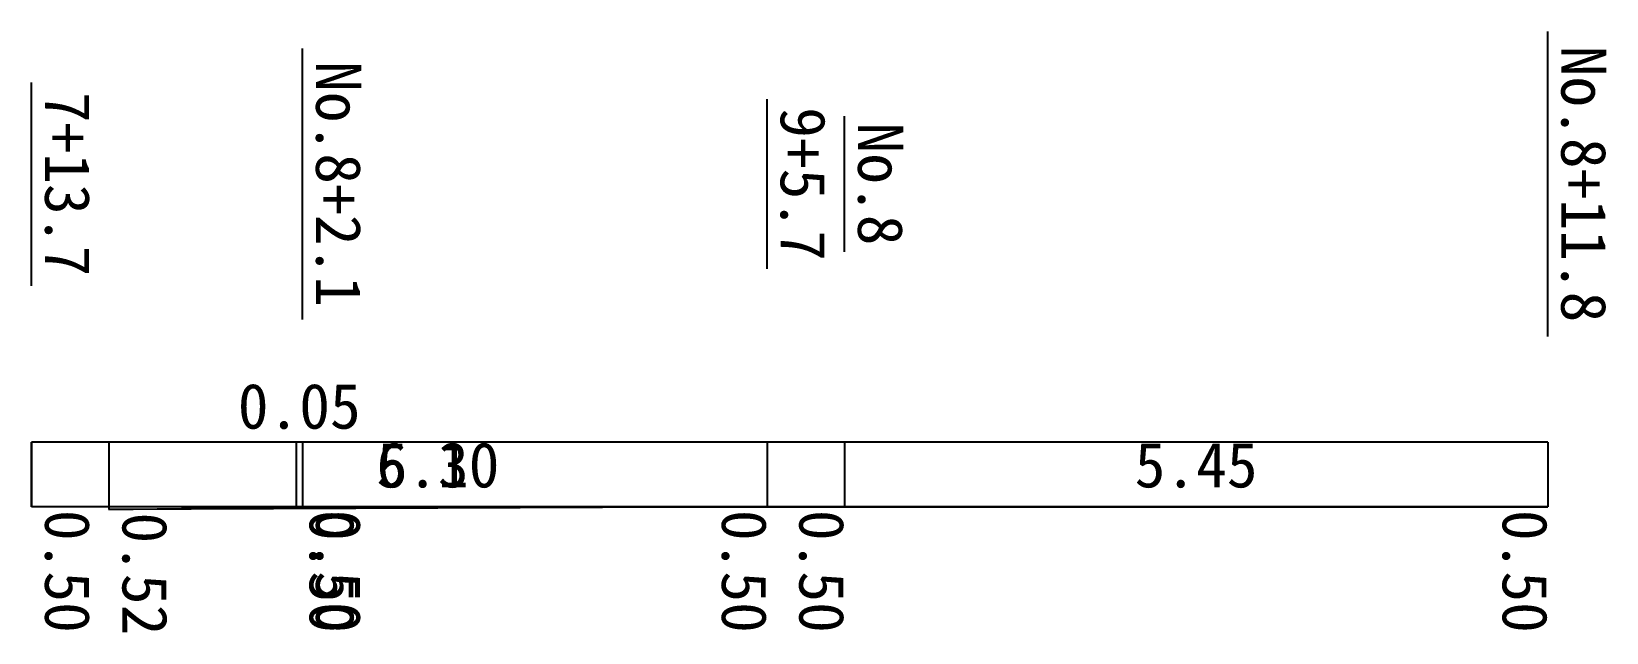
# Model space of a CAD drawing. Header units: metres. Extents: x 0 to 12205, y -1473 to 3181.
import ezdxf
from ezdxf.enums import TextEntityAlignment as Align

# ---------------------------------------------------------------- set-up
doc = ezdxf.new("R2010")
doc.units = ezdxf.units.M
doc.styles.add('STYLE1', font='msgothic.ttc')

msp = doc.modelspace()

# ---------------------------------------------------------------- linework, layer by layer
at = {"color": 5}
for p, q in [((11750, 818.75), (11750, 3181.25)), ((2100, 950), (2100, 3050)), ((0, 1212.5), (0, 2787.5)), ((5700, 1343.75), (5700, 2656.25)), ((6300, 1475), (6300, 2525))]:
    msp.add_line(p, q, dxfattribs=at)
for p, q in [((0, 0), (0, 0)), ((0, 0), (0, -500)), ((0, -500), (0, 0)), ((6300, 0), (0, 0)), ((600, 0), (600, 0)), ((600, 0), (600, -520)), ((5700, 0), (600, 0)), ((2050, 0), (2050, 0)), ((2050, 0), (2050, -500)), ((2050, 0), (2050, 0)), ((2050, 0), (2050, -500)), ((2100, 0), (2050, 0)), ((2100, 0), (2100, 0)), ((2100, 0), (2100, -500)), ((5700, 0), (5700, 0)), ((5700, 0), (5700, -500)), ((6300, 0), (6300, 0)), ((6300, 0), (6300, -500)), ((11750, 0), (6300, 0)), ((11750, 0), (11750, 0)), ((11750, 0), (11750, -500)), ((6300, -500), (0, -500)), ((600, -520), (2100, -500)), ((5700, -500), (600, -520)), ((2050, -500), (11750, -500)), ((2050, -500), (2050, -500)), ((2100, -500), (2050, -500)), ((11750, -500), (6300, -500))]:
    msp.add_line(p, q)

# ---------------------------------------------------------------- texts
at = {"color": 5, "style": 'STYLE1'}
for s, p in [('No.8+11.8', (11750, 2000)), ('No.8+2.1', (2100, 2000)), ('7+13.7', (0, 2000)), ('9+5.7', (5700, 2000)), ('No.8', (6300, 2000))]:
    msp.add_text(s, height=350, rotation=-90, dxfattribs=at).set_placement(p, align=Align.BOTTOM_CENTER)
at = {"style": 'STYLE1'}
msp.add_text('0.05', height=350, dxfattribs=at).set_placement((2075, 0), align=Align.BOTTOM_CENTER)
for s, p in [('5.10', (3150, 0)), ('6.30', (3150, 0)), ('5.45', (9025, 0))]:
    msp.add_text(s, height=350, dxfattribs=at).set_placement(p, align=Align.TOP_CENTER)
for s, p in [('0.50', (0, -1000)), ('0.52', (600, -1020)), ('0.50', (2050, -1000)), ('0.50', (2100, -1000))]:
    msp.add_text(s, height=350, rotation=-90, dxfattribs=at).set_placement(p, align=Align.BOTTOM_CENTER)
for p in [(5700, -1000), (6300, -1000), (11750, -1000)]:
    msp.add_text('0.50', height=350, rotation=-90, dxfattribs=at).set_placement(p, align=Align.TOP_CENTER)

doc.saveas('drawing.dxf')
